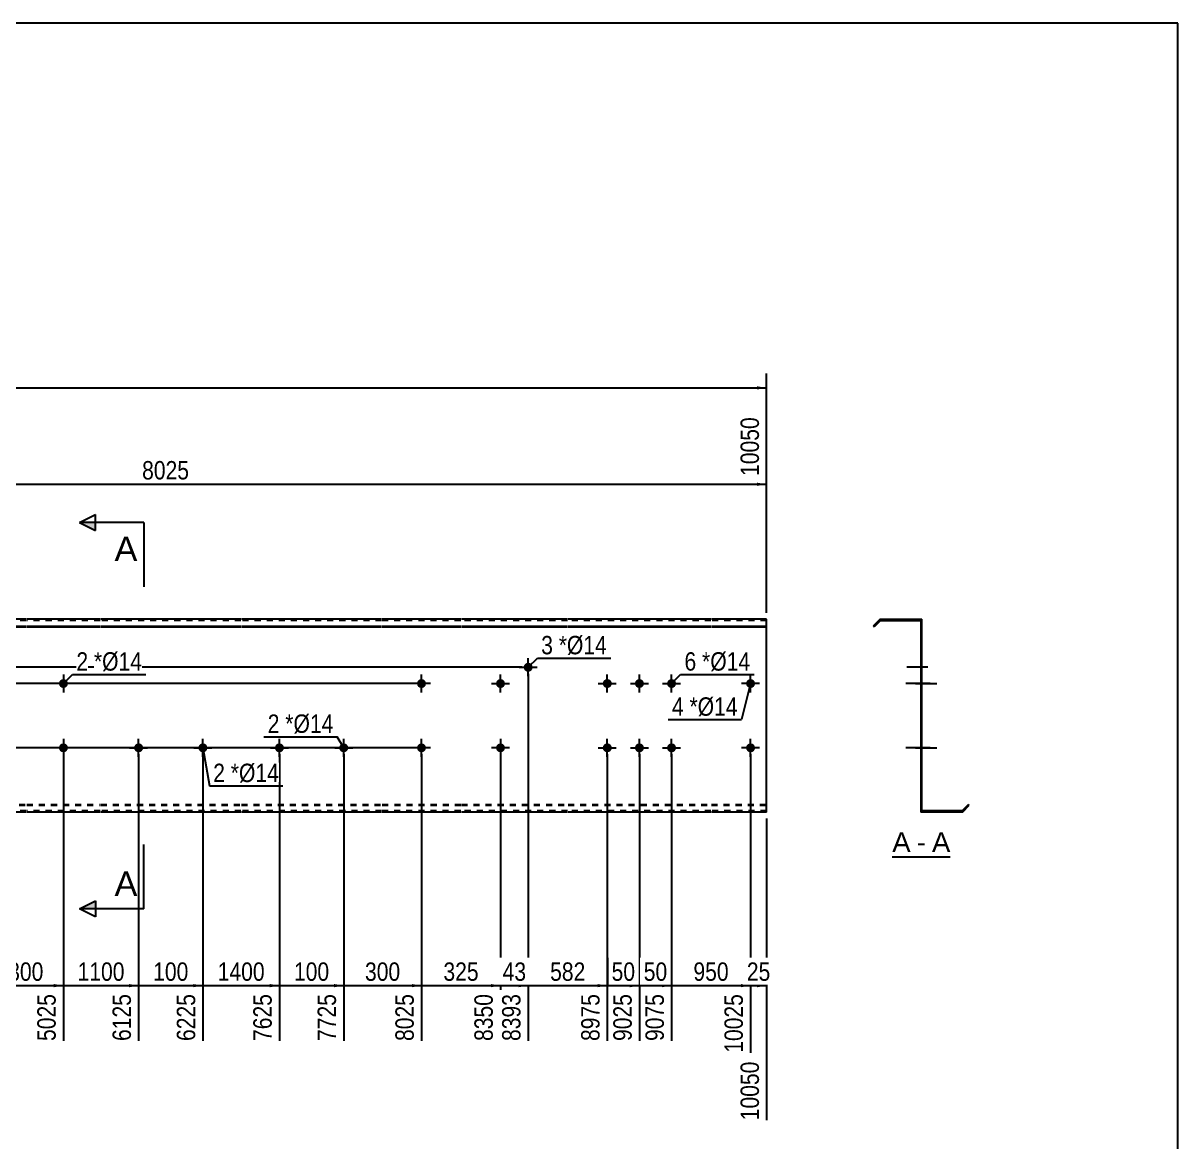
# Model space of a CAD drawing. Header units: millimetres. Extents: x -81 to 321, y -169 to 108.
# Drawn here: x 141.6 to 321.2, y -66.3 to 107.8 of the extents above; entities that cross this region are included whole.
import ezdxf

# ---------------------------------------------------------------- set-up
doc = ezdxf.new("R2010")
doc.units = ezdxf.units.MM
doc.linetypes.add('DXK_LINE_DOT1', pattern=[1.8814, 0.9407, -0.9407])
doc.styles.add('Arial', font='ARIAL.TTF', dxfattribs={"height": 0.2})
doc.styles.add('Arial Narrow', font='ARIALN.TTF', dxfattribs={"height": 0.2})

# ---------------------------------------------------------------- blocks, each defined once
blk = doc.blocks.new('Unknown-629083151-2129')
at = {"color": 5, "linetype": 'Continuous'}
for p, q in [((321.25, 107.75), (-78.75, 107.75)), ((321.25, -169.25), (321.25, 107.75))]:
    blk.add_line(p, q, dxfattribs=at)
blk = doc.blocks.new('Unknown-629083151-12 - 1246')
at = {"color": 7, "linetype": 'Continuous'}
blk.add_line((276.82, -21.95), (285.85, -21.95), dxfattribs=at)
at = {"color": 0, "linetype": 'Continuous'}
for points in [[(279.66, -21.2), (279.66, -18), (276.82, -18), (276.82, -21.2)], [(282.04, -21.2), (282.04, -18), (280.62, -18), (280.62, -21.2)], [(285.85, -21.2), (285.85, -18), (283, -18), (283, -21.2)]]:
    blk.add_wipeout(points, dxfattribs=at)
at = {"color": 96, "linetype": 'Continuous', "style": 'Arial'}
for s, p in [('A', (276.82, -21.2)), ('A', (283, -21.2)), ('-', (280.62, -21.2))]:
    blk.add_text(s, height=3.06, dxfattribs=at).set_placement(p)
blk = doc.blocks.new('Bolt-629083151-1223 - 1203')
at = {"linetype": 'Continuous'}
blk.add_hatch(color=3, dxfattribs=at).paths.add_polyline_path([(219.49, 7.53, -1), (220.89, 7.53, -1)])
at = {"color": 3, "linetype": 'Continuous'}
for p, q in [((218.79, 7.53), (221.59, 7.53)), ((220.19, 6.13), (220.19, 8.93))]:
    blk.add_line(p, q, dxfattribs=at)
blk = doc.blocks.new('Part-629083151-1218 - 1203')
at = {"color": 2, "linetype": 'Continuous'}
for p, q in [((142.09, 15), (120.29, 15)), ((153.59, 15), (142.19, 15)), ((175.49, 15), (153.69, 15)), ((197.39, 15), (175.59, 15)), ((209.69, 15), (197.49, 15)), ((226.29, 15), (209.79, 15)), ((248.59, 15), (226.39, 15)), ((257.28, 15), (248.69, 15)), ((257.28, 13.94), (257.28, 15)), ((120.29, 13.94), (142.09, 13.94)), ((120.29, 13.81), (142.09, 13.81)), ((142.19, 13.94), (153.59, 13.94)), ((142.19, 13.81), (153.59, 13.81)), ((153.69, 13.94), (175.49, 13.94)), ((153.69, 13.81), (175.49, 13.81)), ((175.59, 13.94), (197.39, 13.94)), ((175.59, 13.81), (197.39, 13.81)), ((197.49, 13.94), (209.69, 13.94)), ((197.49, 13.81), (209.69, 13.81)), ((209.79, 13.94), (226.29, 13.94)), ((209.79, 13.81), (226.29, 13.81)), ((226.39, 13.94), (248.59, 13.94)), ((226.39, 13.81), (248.59, 13.81)), ((248.69, 13.94), (257.28, 13.94)), ((248.69, 13.81), (257.28, 13.81)), ((257.28, -15), (257.28, 13.94)), ((142.09, -15), (120.29, -15)), ((153.59, -15), (142.19, -15)), ((175.49, -15), (153.69, -15)), ((197.39, -15), (175.59, -15)), ((209.69, -15), (197.49, -15)), ((226.29, -15), (209.79, -15)), ((248.59, -15), (226.39, -15)), ((257.28, -15), (248.69, -15))]:
    blk.add_line(p, q, dxfattribs=at)
at = {"color": 7, "linetype": 'DXK_LINE_DOT1'}
for p, q in [((142.09, 14.82), (120.29, 14.82)), ((153.59, 14.82), (142.19, 14.82)), ((175.49, 14.82), (153.69, 14.82)), ((197.39, 14.82), (175.59, 14.82)), ((209.69, 14.82), (197.49, 14.82)), ((226.29, 14.82), (209.79, 14.82)), ((248.59, 14.82), (226.39, 14.82)), ((257.28, 14.82), (248.69, 14.82)), ((120.29, -13.81), (142.09, -13.81)), ((120.29, -13.94), (142.09, -13.94)), ((142.19, -13.81), (153.59, -13.81)), ((142.19, -13.94), (153.59, -13.94)), ((153.69, -13.81), (175.49, -13.81)), ((153.69, -13.94), (175.49, -13.94)), ((175.59, -13.81), (197.39, -13.81)), ((175.59, -13.94), (197.39, -13.94)), ((197.49, -13.81), (209.69, -13.81)), ((197.49, -13.94), (209.69, -13.94)), ((209.79, -13.81), (226.29, -13.81)), ((209.79, -13.94), (226.29, -13.94)), ((226.39, -13.81), (248.59, -13.81)), ((226.39, -13.94), (248.59, -13.94)), ((248.69, -13.81), (257.28, -13.81)), ((248.69, -13.94), (257.28, -13.94)), ((142.09, -14.82), (120.29, -14.82)), ((153.59, -14.82), (142.19, -14.82)), ((175.49, -14.82), (153.69, -14.82)), ((197.39, -14.82), (175.59, -14.82)), ((209.69, -14.82), (197.49, -14.82)), ((226.29, -14.82), (209.79, -14.82)), ((248.59, -14.82), (226.39, -14.82)), ((257.28, -14.82), (248.69, -14.82))]:
    blk.add_line(p, q, dxfattribs=at)
blk = doc.blocks.new('Bolt-629083151-1224 - 1203')
at = {"linetype": 'Continuous'}
for points in [[(231.79, 5, -1), (233.19, 5, -1)], [(236.79, 5, -1), (238.19, 5, -1)], [(241.79, 5, -1), (243.19, 5, -1)], [(231.79, -5, -1), (233.19, -5, -1)], [(236.79, -5, -1), (238.19, -5, -1)], [(241.79, -5, -1), (243.19, -5, -1)]]:
    blk.add_hatch(color=3, dxfattribs=at).paths.add_polyline_path(points)
at = {"color": 3, "linetype": 'Continuous'}
for p, q in [((232.49, 3.6), (232.49, 6.4)), ((237.49, 3.6), (237.49, 6.4)), ((242.49, 3.6), (242.49, 6.4)), ((231.09, 5), (233.89, 5)), ((236.09, 5), (238.89, 5)), ((241.09, 5), (243.89, 5)), ((231.09, -5), (233.89, -5)), ((232.49, -6.4), (232.49, -3.6)), ((236.09, -5), (238.89, -5)), ((237.49, -6.4), (237.49, -3.6)), ((241.09, -5), (243.89, -5)), ((242.49, -6.4), (242.49, -3.6))]:
    blk.add_line(p, q, dxfattribs=at)
blk = doc.blocks.new('Bolt-629083151-1225 - 1203')
at = {"linetype": 'Continuous'}
blk.add_hatch(color=3, dxfattribs=at).paths.add_polyline_path([(216.58, -5, -1), (215.18, -5, -1)])
at = {"color": 3, "linetype": 'Continuous'}
for p, q in [((217.28, -5), (214.48, -5)), ((215.88, -3.6), (215.88, -6.4))]:
    blk.add_line(p, q, dxfattribs=at)
blk = doc.blocks.new('Bolt-629083151-1226 - 1203')
at = {"linetype": 'Continuous'}
for points in [[(148.59, 5, -1), (147.19, 5, -1)], [(148.59, -5, -1), (147.19, -5, -1)]]:
    blk.add_hatch(color=3, dxfattribs=at).paths.add_polyline_path(points)
at = {"color": 3, "linetype": 'Continuous'}
for p, q in [((147.89, 6.4), (147.89, 3.6)), ((149.29, 5), (146.49, 5)), ((149.29, -5), (146.49, -5)), ((147.89, -3.6), (147.89, -6.4))]:
    blk.add_line(p, q, dxfattribs=at)
blk = doc.blocks.new('Bolt-629083151-1227 - 1203')
at = {"linetype": 'Continuous'}
blk.add_hatch(color=3, dxfattribs=at).paths.add_polyline_path([(215.18, 5, -1), (216.58, 5, -1)])
at = {"color": 3, "linetype": 'Continuous'}
for p, q in [((215.88, 3.6), (215.88, 6.4)), ((214.48, 5), (217.28, 5))]:
    blk.add_line(p, q, dxfattribs=at)
blk = doc.blocks.new('Bolt-629083151-1229 - 1203')
at = {"linetype": 'Continuous'}
for points in [[(181.49, -4.3, -1), (181.49, -5.7, -1)], [(191.49, -4.3, -1), (191.49, -5.7, -1)]]:
    blk.add_hatch(color=3, dxfattribs=at).paths.add_polyline_path(points)
at = {"color": 3, "linetype": 'Continuous'}
for p, q in [((180.09, -5), (182.89, -5)), ((181.49, -6.4), (181.49, -3.6)), ((190.09, -5), (192.89, -5)), ((191.49, -6.4), (191.49, -3.6))]:
    blk.add_line(p, q, dxfattribs=at)
blk = doc.blocks.new('Bolt-629083151-1230 - 1203')
at = {"linetype": 'Continuous'}
for points in [[(159.59, -4.3, -1), (159.59, -5.7, -1)], [(169.59, -4.3, -1), (169.59, -5.7, -1)]]:
    blk.add_hatch(color=3, dxfattribs=at).paths.add_polyline_path(points)
at = {"color": 3, "linetype": 'Continuous'}
for p, q in [((158.19, -5), (160.99, -5)), ((159.59, -6.4), (159.59, -3.6)), ((168.19, -5), (170.99, -5)), ((169.59, -6.4), (169.59, -3.6))]:
    blk.add_line(p, q, dxfattribs=at)
blk = doc.blocks.new('Bolt-629083151-1233 - 1203')
at = {"linetype": 'Continuous'}
for points in [[(202.89, 5, -1), (204.29, 5, -1)], [(254.08, 5, -1), (255.48, 5, -1)]]:
    blk.add_hatch(color=3, dxfattribs=at).paths.add_polyline_path(points)
at = {"color": 3, "linetype": 'Continuous'}
for p, q in [((203.59, 3.6), (203.59, 6.4)), ((254.78, 3.6), (254.78, 6.4)), ((204.99, 5), (202.19, 5)), ((256.18, 5), (253.38, 5))]:
    blk.add_line(p, q, dxfattribs=at)
blk = doc.blocks.new('Bolt-629083151-1234 - 1203')
at = {"linetype": 'Continuous'}
for points in [[(202.89, -5, -1), (204.29, -5, -1)], [(254.08, -5, -1), (255.48, -5, -1)]]:
    blk.add_hatch(color=3, dxfattribs=at).paths.add_polyline_path(points)
at = {"color": 3, "linetype": 'Continuous'}
for p, q in [((204.99, -5), (202.19, -5)), ((203.59, -6.4), (203.59, -3.6)), ((256.18, -5), (253.38, -5)), ((254.78, -6.4), (254.78, -3.6))]:
    blk.add_line(p, q, dxfattribs=at)
blk = doc.blocks.new('Part-629083151-1248 - 1246')
at = {"color": 2, "linetype": 'Continuous'}
for p, q in [((274.92, 15), (273.86, 13.94)), ((275, 14.82), (273.99, 13.81)), ((274.92, 15), (281.42, 15)), ((275, 14.82), (281.24, 14.82)), ((281.24, 14.82), (281.24, -15)), ((281.42, -14.82), (281.42, 15)), ((273.86, 13.94), (273.99, 13.81)), ((287.67, -14.82), (288.67, -13.81)), ((287.74, -15), (288.8, -13.94)), ((288.8, -13.94), (288.67, -13.81)), ((287.74, -15), (281.24, -15)), ((287.67, -14.82), (281.42, -14.82))]:
    blk.add_line(p, q, dxfattribs=at)
blk = doc.blocks.new('Bolt-629083151-1264 - 1246')
at = {"linetype": 'Continuous'}
blk.add_hatch(color=3, dxfattribs=at).paths.add_polyline_path([(281.24, -4.3), (281.24, -5.7), (281.42, -5.7), (281.42, -4.3)])
blk.add_hatch(color=3, dxfattribs=at).paths.add_polyline_path([(281.24, -4.3), (281.24, -5.7), (281.42, -5.7), (281.42, -4.3)])
at = {"color": 3, "linetype": 'Continuous'}
for p, q in [((280.44, -5), (283.74, -5)), ((280.44, -5), (283.74, -5)), ((281.24, -4.3), (281.42, -4.3)), ((281.24, -4.3), (281.42, -4.3)), ((281.24, -5.7), (281.42, -5.7)), ((281.24, -5.7), (281.42, -5.7))]:
    blk.add_line(p, q, dxfattribs=at)
blk = doc.blocks.new('Bolt-629083151-1249 - 1246')
at = {"linetype": 'Continuous'}
blk.add_hatch(color=3, dxfattribs=at).paths.add_polyline_path([(281.24, 8.23), (281.24, 6.83), (281.42, 6.83), (281.42, 8.23)])
at = {"color": 3, "linetype": 'Continuous'}
for p, q in [((282.37, 7.53), (279.07, 7.53)), ((281.42, 8.23), (281.24, 8.23)), ((281.42, 6.83), (281.24, 6.83))]:
    blk.add_line(p, q, dxfattribs=at)
blk = doc.blocks.new('Bolt-629083151-1250 - 1246')
at = {"linetype": 'Continuous'}
blk.add_hatch(color=3, dxfattribs=at).paths.add_polyline_path([(281.24, 8.23), (281.24, 6.83), (281.42, 6.83), (281.42, 8.23)])
at = {"color": 3, "linetype": 'Continuous'}
for p, q in [((282.37, 7.53), (279.07, 7.53)), ((281.42, 8.23), (281.24, 8.23)), ((281.42, 6.83), (281.24, 6.83))]:
    blk.add_line(p, q, dxfattribs=at)
blk = doc.blocks.new('Bolt-629083151-1251 - 1246')
at = {"linetype": 'Continuous'}
for points in [[(281.24, 5.7), (281.24, 4.3), (281.42, 4.3), (281.42, 5.7)], [(281.24, 5.7), (281.24, 4.3), (281.42, 4.3), (281.42, 5.7)], [(281.24, 5.7), (281.24, 4.3), (281.42, 4.3), (281.42, 5.7)], [(281.24, -4.3), (281.24, -5.7), (281.42, -5.7), (281.42, -4.3)], [(281.24, -4.3), (281.24, -5.7), (281.42, -5.7), (281.42, -4.3)], [(281.24, -4.3), (281.24, -5.7), (281.42, -5.7), (281.42, -4.3)]]:
    blk.add_hatch(color=3, dxfattribs=at).paths.add_polyline_path(points)
at = {"color": 3, "linetype": 'Continuous'}
for p, q in [((281.42, 5.7), (281.24, 5.7)), ((281.42, 5.7), (281.24, 5.7)), ((281.42, 5.7), (281.24, 5.7)), ((282.72, 5), (278.92, 5)), ((282.72, 5), (278.92, 5)), ((282.72, 5), (278.92, 5)), ((281.42, 4.3), (281.24, 4.3)), ((281.42, 4.3), (281.24, 4.3)), ((281.42, 4.3), (281.24, 4.3)), ((282.72, -5), (278.92, -5)), ((282.72, -5), (278.92, -5)), ((282.72, -5), (278.92, -5)), ((281.42, -4.3), (281.24, -4.3)), ((281.42, -4.3), (281.24, -4.3)), ((281.42, -4.3), (281.24, -4.3)), ((281.42, -5.7), (281.24, -5.7)), ((281.42, -5.7), (281.24, -5.7)), ((281.42, -5.7), (281.24, -5.7))]:
    blk.add_line(p, q, dxfattribs=at)
blk = doc.blocks.new('Bolt-629083151-1252 - 1246')
at = {"linetype": 'Continuous'}
blk.add_hatch(color=3, dxfattribs=at).paths.add_polyline_path([(281.42, -5.7), (281.42, -4.3), (281.24, -4.3), (281.24, -5.7)])
at = {"color": 3, "linetype": 'Continuous'}
for p, q in [((281.42, -4.3), (281.24, -4.3)), ((282.22, -5), (281.24, -5)), ((281.42, -5.7), (281.24, -5.7))]:
    blk.add_line(p, q, dxfattribs=at)
blk = doc.blocks.new('Bolt-629083151-1253 - 1246')
at = {"linetype": 'Continuous'}
blk.add_hatch(color=3, dxfattribs=at).paths.add_polyline_path([(281.24, 8.23), (281.24, 6.83), (281.42, 6.83), (281.42, 8.23)])
at = {"color": 3, "linetype": 'Continuous'}
for p, q in [((282.37, 7.53), (279.07, 7.53)), ((281.42, 8.23), (281.24, 8.23)), ((281.42, 6.83), (281.24, 6.83))]:
    blk.add_line(p, q, dxfattribs=at)
blk = doc.blocks.new('Bolt-629083151-1254 - 1246')
at = {"linetype": 'Continuous'}
for points in [[(281.24, 5.7), (281.24, 4.3), (281.42, 4.3), (281.42, 5.7)], [(281.24, 5.7), (281.24, 4.3), (281.42, 4.3), (281.42, 5.7)], [(281.24, 5.7), (281.24, 4.3), (281.42, 4.3), (281.42, 5.7)], [(281.24, -4.3), (281.24, -5.7), (281.42, -5.7), (281.42, -4.3)], [(281.24, -4.3), (281.24, -5.7), (281.42, -5.7), (281.42, -4.3)], [(281.24, -4.3), (281.24, -5.7), (281.42, -5.7), (281.42, -4.3)]]:
    blk.add_hatch(color=3, dxfattribs=at).paths.add_polyline_path(points)
at = {"color": 3, "linetype": 'Continuous'}
for p, q in [((281.42, 5.7), (281.24, 5.7)), ((281.42, 5.7), (281.24, 5.7)), ((281.42, 5.7), (281.24, 5.7)), ((282.72, 5), (278.92, 5)), ((282.72, 5), (278.92, 5)), ((282.72, 5), (278.92, 5)), ((281.42, 4.3), (281.24, 4.3)), ((281.42, 4.3), (281.24, 4.3)), ((281.42, 4.3), (281.24, 4.3)), ((282.72, -5), (278.92, -5)), ((282.72, -5), (278.92, -5)), ((282.72, -5), (278.92, -5)), ((281.42, -4.3), (281.24, -4.3)), ((281.42, -4.3), (281.24, -4.3)), ((281.42, -4.3), (281.24, -4.3)), ((281.42, -5.7), (281.24, -5.7)), ((281.42, -5.7), (281.24, -5.7)), ((281.42, -5.7), (281.24, -5.7))]:
    blk.add_line(p, q, dxfattribs=at)
blk = doc.blocks.new('Bolt-629083151-1255 - 1246')
at = {"linetype": 'Continuous'}
blk.add_hatch(color=3, dxfattribs=at).paths.add_polyline_path([(281.42, -5.7), (281.42, -4.3), (281.24, -4.3), (281.24, -5.7)])
at = {"color": 3, "linetype": 'Continuous'}
for p, q in [((281.42, -4.3), (281.24, -4.3)), ((282.22, -5), (281.24, -5)), ((281.42, -5.7), (281.24, -5.7))]:
    blk.add_line(p, q, dxfattribs=at)
blk = doc.blocks.new('Bolt-629083151-1256 - 1246')
at = {"linetype": 'Continuous'}
for points in [[(281.42, 4.3), (281.42, 5.7), (281.24, 5.7), (281.24, 4.3)], [(281.42, -5.7), (281.42, -4.3), (281.24, -4.3), (281.24, -5.7)]]:
    blk.add_hatch(color=3, dxfattribs=at).paths.add_polyline_path(points)
at = {"color": 3, "linetype": 'Continuous'}
for p, q in [((281.42, 5.7), (281.24, 5.7)), ((281.42, 5), (279.24, 5)), ((281.42, 4.3), (281.24, 4.3)), ((281.42, -5), (279.24, -5)), ((281.42, -4.3), (281.24, -4.3)), ((281.42, -5.7), (281.24, -5.7))]:
    blk.add_line(p, q, dxfattribs=at)
blk = doc.blocks.new('Bolt-629083151-1257 - 1246')
at = {"linetype": 'Continuous'}
blk.add_hatch(color=3, dxfattribs=at).paths.add_polyline_path([(281.24, 5.7), (281.24, 4.3), (281.42, 4.3), (281.42, 5.7)])
at = {"color": 3, "linetype": 'Continuous'}
for p, q in [((281.42, 5.7), (281.24, 5.7)), ((282.37, 5), (279.07, 5)), ((281.42, 4.3), (281.24, 4.3))]:
    blk.add_line(p, q, dxfattribs=at)
blk = doc.blocks.new('Bolt-629083151-1258 - 1246')
at = {"linetype": 'Continuous'}
blk.add_hatch(color=3, dxfattribs=at).paths.add_polyline_path([(281.24, 5.7), (281.24, 4.3), (281.42, 4.3), (281.42, 5.7)])
at = {"color": 3, "linetype": 'Continuous'}
for p, q in [((281.42, 5.7), (281.24, 5.7)), ((282.37, 5), (279.07, 5)), ((281.42, 4.3), (281.24, 4.3))]:
    blk.add_line(p, q, dxfattribs=at)
blk = doc.blocks.new('Bolt-629083151-1259 - 1246')
at = {"linetype": 'Continuous'}
blk.add_hatch(color=3, dxfattribs=at).paths.add_polyline_path([(281.42, -5.7), (281.42, -4.3), (281.24, -4.3), (281.24, -5.7)])
blk.add_hatch(color=3, dxfattribs=at).paths.add_polyline_path([(281.42, -5.7), (281.42, -4.3), (281.24, -4.3), (281.24, -5.7)])
at = {"color": 3, "linetype": 'Continuous'}
for p, q in [((280.49, -5), (283.24, -5)), ((280.49, -5), (283.24, -5)), ((281.24, -4.3), (281.42, -4.3)), ((281.24, -4.3), (281.42, -4.3)), ((281.24, -5.7), (281.42, -5.7)), ((281.24, -5.7), (281.42, -5.7))]:
    blk.add_line(p, q, dxfattribs=at)
blk = doc.blocks.new('Bolt-629083151-1260 - 1246')
at = {"linetype": 'Continuous'}
blk.add_hatch(color=3, dxfattribs=at).paths.add_polyline_path([(281.42, -5.7), (281.42, -4.3), (281.24, -4.3), (281.24, -5.7)])
blk.add_hatch(color=3, dxfattribs=at).paths.add_polyline_path([(281.42, -5.7), (281.42, -4.3), (281.24, -4.3), (281.24, -5.7)])
at = {"color": 3, "linetype": 'Continuous'}
for p, q in [((280.49, -5), (283.24, -5)), ((280.49, -5), (283.24, -5)), ((281.24, -4.3), (281.42, -4.3)), ((281.24, -4.3), (281.42, -4.3)), ((281.24, -5.7), (281.42, -5.7)), ((281.24, -5.7), (281.42, -5.7))]:
    blk.add_line(p, q, dxfattribs=at)
blk = doc.blocks.new('Bolt-629083151-1261 - 1246')
at = {"linetype": 'Continuous'}
blk.add_hatch(color=3, dxfattribs=at).paths.add_polyline_path([(281.42, -5.7), (281.42, -4.3), (281.24, -4.3), (281.24, -5.7)])
blk.add_hatch(color=3, dxfattribs=at).paths.add_polyline_path([(281.42, -5.7), (281.42, -4.3), (281.24, -4.3), (281.24, -5.7)])
at = {"color": 3, "linetype": 'Continuous'}
for p, q in [((280.49, -5), (283.24, -5)), ((280.49, -5), (283.24, -5)), ((281.24, -4.3), (281.42, -4.3)), ((281.24, -4.3), (281.42, -4.3)), ((281.24, -5.7), (281.42, -5.7)), ((281.24, -5.7), (281.42, -5.7))]:
    blk.add_line(p, q, dxfattribs=at)
blk = doc.blocks.new('Bolt-629083151-1262 - 1246')
at = {"linetype": 'Continuous'}
blk.add_hatch(color=3, dxfattribs=at).paths.add_polyline_path([(281.42, -5.7), (281.42, -4.3), (281.24, -4.3), (281.24, -5.7)])
blk.add_hatch(color=3, dxfattribs=at).paths.add_polyline_path([(281.42, -5.7), (281.42, -4.3), (281.24, -4.3), (281.24, -5.7)])
at = {"color": 3, "linetype": 'Continuous'}
for p, q in [((280.49, -5), (283.24, -5)), ((280.49, -5), (283.24, -5)), ((281.24, -4.3), (281.42, -4.3)), ((281.24, -4.3), (281.42, -4.3)), ((281.24, -5.7), (281.42, -5.7)), ((281.24, -5.7), (281.42, -5.7))]:
    blk.add_line(p, q, dxfattribs=at)
blk = doc.blocks.new('Bolt-629083151-1263 - 1246')
at = {"linetype": 'Continuous'}
blk.add_hatch(color=3, dxfattribs=at).paths.add_polyline_path([(281.24, 5.7), (281.24, 4.3), (281.42, 4.3), (281.42, 5.7)])
blk.add_hatch(color=3, dxfattribs=at).paths.add_polyline_path([(281.24, 5.7), (281.24, 4.3), (281.42, 4.3), (281.42, 5.7)])
at = {"color": 3, "linetype": 'Continuous'}
for p, q in [((281.24, 5.7), (281.42, 5.7)), ((281.24, 5.7), (281.42, 5.7)), ((280.44, 5), (283.74, 5)), ((280.44, 5), (283.74, 5)), ((281.24, 4.3), (281.42, 4.3)), ((281.24, 4.3), (281.42, 4.3))]:
    blk.add_line(p, q, dxfattribs=at)
blk = doc.blocks.new('Bolt-629083151-1265 - 1246')
at = {"linetype": 'Continuous'}
blk.add_hatch(color=3, dxfattribs=at).paths.add_polyline_path([(281.24, 5.7), (281.24, 4.3), (281.42, 4.3), (281.42, 5.7)])
at = {"color": 3, "linetype": 'Continuous'}
for p, q in [((281.42, 5.7), (281.24, 5.7)), ((282.37, 5), (279.07, 5)), ((281.42, 4.3), (281.24, 4.3))]:
    blk.add_line(p, q, dxfattribs=at)
blk = doc.blocks.new('Bolt-629083151-1266 - 1246')
at = {"linetype": 'Continuous'}
blk.add_hatch(color=3, dxfattribs=at).paths.add_polyline_path([(281.42, -5.7), (281.42, -4.3), (281.24, -4.3), (281.24, -5.7)])
at = {"color": 3, "linetype": 'Continuous'}
for p, q in [((281.42, -4.3), (281.24, -4.3)), ((282.22, -5), (281.24, -5)), ((281.42, -5.7), (281.24, -5.7))]:
    blk.add_line(p, q, dxfattribs=at)
blk = doc.blocks.new('Bolt-629083151-1267 - 1246')
at = {"linetype": 'Continuous'}
blk.add_hatch(color=3, dxfattribs=at).paths.add_polyline_path([(281.24, 5.7), (281.24, 4.3), (281.42, 4.3), (281.42, 5.7)])
blk.add_hatch(color=3, dxfattribs=at).paths.add_polyline_path([(281.24, 5.7), (281.24, 4.3), (281.42, 4.3), (281.42, 5.7)])
at = {"color": 3, "linetype": 'Continuous'}
for p, q in [((281.24, 5.7), (281.42, 5.7)), ((281.24, 5.7), (281.42, 5.7)), ((280.44, 5), (283.74, 5)), ((280.44, 5), (283.74, 5)), ((281.24, 4.3), (281.42, 4.3)), ((281.24, 4.3), (281.42, 4.3))]:
    blk.add_line(p, q, dxfattribs=at)
blk = doc.blocks.new('Bolt-629083151-1268 - 1246')
at = {"linetype": 'Continuous'}
blk.add_hatch(color=3, dxfattribs=at).paths.add_polyline_path([(281.24, -4.3), (281.24, -5.7), (281.42, -5.7), (281.42, -4.3)])
blk.add_hatch(color=3, dxfattribs=at).paths.add_polyline_path([(281.24, -4.3), (281.24, -5.7), (281.42, -5.7), (281.42, -4.3)])
at = {"color": 3, "linetype": 'Continuous'}
for p, q in [((280.44, -5), (283.74, -5)), ((280.44, -5), (283.74, -5)), ((281.24, -4.3), (281.42, -4.3)), ((281.24, -4.3), (281.42, -4.3)), ((281.24, -5.7), (281.42, -5.7)), ((281.24, -5.7), (281.42, -5.7))]:
    blk.add_line(p, q, dxfattribs=at)
blk = doc.blocks.new('Bolt-629083151-1269 - 1246')
at = {"linetype": 'Continuous'}
blk.add_hatch(color=3, dxfattribs=at).paths.add_polyline_path([(281.42, -5.7), (281.42, -4.3), (281.24, -4.3), (281.24, -5.7)])
blk.add_hatch(color=3, dxfattribs=at).paths.add_polyline_path([(281.42, -5.7), (281.42, -4.3), (281.24, -4.3), (281.24, -5.7)])
at = {"color": 3, "linetype": 'Continuous'}
for p, q in [((280.49, -5), (283.24, -5)), ((280.49, -5), (283.24, -5)), ((281.24, -4.3), (281.42, -4.3)), ((281.24, -4.3), (281.42, -4.3)), ((281.24, -5.7), (281.42, -5.7)), ((281.24, -5.7), (281.42, -5.7))]:
    blk.add_line(p, q, dxfattribs=at)
blk = doc.blocks.new('StraightDimension-629083151-1293 - 1203')
at = {"linetype": 'Continuous'}
blk.add_hatch(color=7, dxfattribs=at).paths.add_polyline_path([(235.99, -41.75), (237.49, -42), (235.99, -42.25)])
at = {"color": 7, "linetype": 'Continuous'}
for p, q in [((232.49, -6), (232.49, -50.61)), ((237.49, -6), (237.49, -50.61)), ((232.49, -42), (237.49, -42))]:
    blk.add_line(p, q, dxfattribs=at)
at = {"color": 0}
blk.add_wipeout([(237.42, -41.85), (237.42, -37.65), (232.56, -37.65), (232.56, -41.85)], dxfattribs=at)
at = {"color": 3, "style": 'Arial Narrow'}
blk.add_text('50', height=2.863, dxfattribs=at).set_placement((233.16, -41.25))
at = {"color": 0, "linetype": 'Continuous'}
blk.add_wipeout([(236.89, -42.7), (232.69, -42.7), (232.69, -51.21), (236.89, -51.21)], dxfattribs=at)
at = {"color": 3, "linetype": 'Continuous', "style": 'Arial Narrow'}
blk.add_text('9025', height=2.863, rotation=90.0002, dxfattribs=at).set_placement((236.29, -50.61))
blk = doc.blocks.new('StraightDimension-629083151-1297 - 1203')
at = {"linetype": 'Continuous'}
blk.add_hatch(color=7, dxfattribs=at).paths.add_polyline_path([(202.09, -41.75), (203.59, -42), (202.09, -42.25)])
at = {"color": 7, "linetype": 'Continuous'}
for p, q in [((191.49, -6), (191.49, -50.61)), ((203.59, -6), (203.59, -50.61)), ((191.49, -42), (203.59, -42))]:
    blk.add_line(p, q, dxfattribs=at)
at = {"color": 0}
blk.add_wipeout([(200.88, -41.85), (200.88, -37.65), (194.2, -37.65), (194.2, -41.85)], dxfattribs=at)
at = {"color": 3, "style": 'Arial Narrow'}
blk.add_text('300', height=2.863, dxfattribs=at).set_placement((194.8, -41.25))
at = {"color": 0, "linetype": 'Continuous'}
blk.add_wipeout([(202.99, -42.7), (198.79, -42.7), (198.79, -51.21), (202.99, -51.21)], dxfattribs=at)
at = {"color": 3, "linetype": 'Continuous', "style": 'Arial Narrow'}
blk.add_text('8025', height=2.863, rotation=90.0002, dxfattribs=at).set_placement((202.39, -50.61))
blk = doc.blocks.new('StraightDimension-629083151-1292 - 1203')
at = {"linetype": 'Continuous'}
blk.add_hatch(color=7, dxfattribs=at).paths.add_polyline_path([(240.99, -41.75), (242.49, -42), (240.99, -42.25)])
at = {"color": 7, "linetype": 'Continuous'}
for p, q in [((237.49, -6), (237.49, -50.61)), ((242.49, -6), (242.49, -50.61)), ((237.49, -42), (242.49, -42))]:
    blk.add_line(p, q, dxfattribs=at)
at = {"color": 0}
blk.add_wipeout([(242.42, -41.85), (242.42, -37.65), (237.56, -37.65), (237.56, -41.85)], dxfattribs=at)
at = {"color": 3, "style": 'Arial Narrow'}
blk.add_text('50', height=2.863, dxfattribs=at).set_placement((238.16, -41.25))
at = {"color": 0, "linetype": 'Continuous'}
blk.add_wipeout([(241.89, -42.7), (237.69, -42.7), (237.69, -51.21), (241.89, -51.21)], dxfattribs=at)
at = {"color": 3, "linetype": 'Continuous', "style": 'Arial Narrow'}
blk.add_text('9075', height=2.863, rotation=90.0002, dxfattribs=at).set_placement((241.29, -50.61))
blk = doc.blocks.new('StraightDimension-629083151-1291 - 1203')
at = {"linetype": 'Continuous'}
blk.add_hatch(color=7, dxfattribs=at).paths.add_polyline_path([(253.28, -41.75), (254.78, -42), (253.28, -42.25)])
at = {"color": 7, "linetype": 'Continuous'}
for p, q in [((242.49, -6), (242.49, -50.61)), ((254.78, -6), (254.78, -52.44)), ((242.49, -42), (254.78, -42))]:
    blk.add_line(p, q, dxfattribs=at)
at = {"color": 0}
blk.add_wipeout([(251.98, -41.85), (251.98, -37.65), (245.29, -37.65), (245.29, -41.85)], dxfattribs=at)
at = {"color": 3, "style": 'Arial Narrow'}
blk.add_text('950', height=2.863, dxfattribs=at).set_placement((245.89, -41.25))
at = {"color": 0, "linetype": 'Continuous'}
blk.add_wipeout([(254.18, -42.7), (249.98, -42.7), (249.98, -53.04), (254.18, -53.04)], dxfattribs=at)
at = {"color": 3, "linetype": 'Continuous', "style": 'Arial Narrow'}
blk.add_text('10025', height=2.863, rotation=90.0002, dxfattribs=at).set_placement((253.58, -52.44))
blk = doc.blocks.new('StraightDimension-629083151-1301 - 1203')
at = {"linetype": 'Continuous'}
blk.add_hatch(color=7, dxfattribs=at).paths.add_polyline_path([(158.09, -41.75), (159.59, -42), (158.09, -42.25)])
at = {"color": 7, "linetype": 'Continuous'}
for p, q in [((147.89, -6), (147.89, -50.61)), ((159.59, -6), (159.59, -50.61)), ((147.89, -42), (159.59, -42))]:
    blk.add_line(p, q, dxfattribs=at)
at = {"color": 0}
blk.add_wipeout([(158, -41.85), (158, -37.65), (149.49, -37.65), (149.49, -41.85)], dxfattribs=at)
at = {"color": 3, "style": 'Arial Narrow'}
blk.add_text('1100', height=2.863, dxfattribs=at).set_placement((150.09, -41.25))
at = {"color": 0, "linetype": 'Continuous'}
blk.add_wipeout([(158.99, -42.7), (154.79, -42.7), (154.79, -51.21), (158.99, -51.21)], dxfattribs=at)
at = {"color": 3, "linetype": 'Continuous', "style": 'Arial Narrow'}
blk.add_text('6125', height=2.863, rotation=90.0002, dxfattribs=at).set_placement((158.39, -50.61))
blk = doc.blocks.new('StraightDimension-629083151-1290 - 1203')
at = {"linetype": 'Continuous'}
blk.add_hatch(color=7, dxfattribs=at).paths.add_polyline_path([(255.78, -41.75), (257.28, -42), (255.78, -42.25)])
at = {"color": 7, "linetype": 'Continuous'}
for p, q in [((254.78, -6), (254.78, -52.44)), ((257.28, -16), (257.28, -62.94)), ((254.78, -42), (257.28, -42))]:
    blk.add_line(p, q, dxfattribs=at)
at = {"color": 0}
blk.add_wipeout([(258.46, -41.85), (258.46, -37.65), (253.6, -37.65), (253.6, -41.85)], dxfattribs=at)
at = {"color": 0, "linetype": 'Continuous'}
blk.add_wipeout([(256.68, -53.2), (252.48, -53.2), (252.48, -63.54), (256.68, -63.54)], dxfattribs=at)
at = {"color": 3, "style": 'Arial Narrow'}
blk.add_text('25', height=2.863, dxfattribs=at).set_placement((254.2, -41.25))
at = {"color": 3, "linetype": 'Continuous', "style": 'Arial Narrow'}
blk.add_text('10050', height=2.863, rotation=90.0002, dxfattribs=at).set_placement((256.08, -62.94))
blk = doc.blocks.new('StraightDimension-629083151-1300 - 1203')
at = {"linetype": 'Continuous'}
blk.add_hatch(color=7, dxfattribs=at).paths.add_polyline_path([(168.09, -41.75), (169.59, -42), (168.09, -42.25)])
at = {"color": 7, "linetype": 'Continuous'}
for p, q in [((159.59, -6), (159.59, -50.61)), ((169.59, -6), (169.59, -50.61)), ((159.59, -42), (169.59, -42))]:
    blk.add_line(p, q, dxfattribs=at)
at = {"color": 0}
blk.add_wipeout([(167.94, -41.85), (167.94, -37.65), (161.25, -37.65), (161.25, -41.85)], dxfattribs=at)
at = {"color": 3, "style": 'Arial Narrow'}
blk.add_text('100', height=2.863, dxfattribs=at).set_placement((161.85, -41.25))
at = {"color": 0, "linetype": 'Continuous'}
blk.add_wipeout([(168.99, -42.7), (164.79, -42.7), (164.79, -51.21), (168.99, -51.21)], dxfattribs=at)
at = {"color": 3, "linetype": 'Continuous', "style": 'Arial Narrow'}
blk.add_text('6225', height=2.863, rotation=90.0002, dxfattribs=at).set_placement((168.39, -50.61))
blk = doc.blocks.new('StraightDimension-629083151-1299 - 1203')
at = {"linetype": 'Continuous'}
blk.add_hatch(color=7, dxfattribs=at).paths.add_polyline_path([(179.99, -41.75), (181.49, -42), (179.99, -42.25)])
at = {"color": 7, "linetype": 'Continuous'}
for p, q in [((169.59, -6), (169.59, -50.61)), ((181.49, -6), (181.49, -50.61)), ((169.59, -42), (181.49, -42))]:
    blk.add_line(p, q, dxfattribs=at)
at = {"color": 0}
blk.add_wipeout([(179.8, -41.85), (179.8, -37.65), (171.29, -37.65), (171.29, -41.85)], dxfattribs=at)
at = {"color": 3, "style": 'Arial Narrow'}
blk.add_text('1400', height=2.863, dxfattribs=at).set_placement((171.89, -41.25))
at = {"color": 0, "linetype": 'Continuous'}
blk.add_wipeout([(180.89, -42.7), (176.69, -42.7), (176.69, -51.21), (180.89, -51.21)], dxfattribs=at)
at = {"color": 3, "linetype": 'Continuous', "style": 'Arial Narrow'}
blk.add_text('7625', height=2.863, rotation=90.0002, dxfattribs=at).set_placement((180.29, -50.61))
blk = doc.blocks.new('StraightDimension-629083151-1294 - 1203')
at = {"linetype": 'Continuous'}
blk.add_hatch(color=7, dxfattribs=at).paths.add_polyline_path([(230.99, -41.75), (232.49, -42), (230.99, -42.25)])
at = {"color": 7, "linetype": 'Continuous'}
for p, q in [((220.19, 6.53), (220.19, -50.61)), ((232.49, -6), (232.49, -50.61)), ((220.19, -42), (232.49, -42))]:
    blk.add_line(p, q, dxfattribs=at)
at = {"color": 0}
blk.add_wipeout([(229.68, -41.85), (229.68, -37.65), (223, -37.65), (223, -41.85)], dxfattribs=at)
at = {"color": 3, "style": 'Arial Narrow'}
blk.add_text('582', height=2.863, dxfattribs=at).set_placement((223.6, -41.25))
at = {"color": 0, "linetype": 'Continuous'}
blk.add_wipeout([(231.89, -42.7), (227.69, -42.7), (227.69, -51.21), (231.89, -51.21)], dxfattribs=at)
at = {"color": 3, "linetype": 'Continuous', "style": 'Arial Narrow'}
blk.add_text('8975', height=2.863, rotation=90.0002, dxfattribs=at).set_placement((231.29, -50.61))
blk = doc.blocks.new('StraightDimension-629083151-1373 - 1203')
at = {"linetype": 'Continuous'}
blk.add_hatch(color=7, dxfattribs=at).paths.add_polyline_path([(255.78, 36.25), (257.28, 36), (255.78, 35.75)])
at = {"color": 7, "linetype": 'Continuous'}
for p, q in [((257.28, 16), (257.28, 46.44)), ((70.3, 36), (257.28, 36))]:
    blk.add_line(p, q, dxfattribs=at)
at = {"color": 0, "linetype": 'Continuous'}
blk.add_wipeout([(256.68, 47.04), (252.48, 47.04), (252.48, 36.7), (256.68, 36.7)], dxfattribs=at)
at = {"color": 0}
blk.add_wipeout([(168.05, 36.15), (168.05, 40.35), (159.53, 40.35), (159.53, 36.15)], dxfattribs=at)
at = {"color": 3, "linetype": 'Continuous', "style": 'Arial Narrow'}
blk.add_text('10050', height=2.863, rotation=90.0002, dxfattribs=at).set_placement((256.08, 37.3))
at = {"color": 3, "style": 'Arial Narrow'}
blk.add_text('8025', height=2.863, dxfattribs=at).set_placement((160.13, 36.75))
blk = doc.blocks.new('StraightDimension-629083151-1298 - 1203')
at = {"linetype": 'Continuous'}
blk.add_hatch(color=7, dxfattribs=at).paths.add_polyline_path([(189.99, -41.75), (191.49, -42), (189.99, -42.25)])
at = {"color": 7, "linetype": 'Continuous'}
for p, q in [((181.49, -6), (181.49, -50.61)), ((191.49, -6), (191.49, -50.61)), ((181.49, -42), (191.49, -42))]:
    blk.add_line(p, q, dxfattribs=at)
at = {"color": 0}
blk.add_wipeout([(189.84, -41.85), (189.84, -37.65), (183.15, -37.65), (183.15, -41.85)], dxfattribs=at)
at = {"color": 3, "style": 'Arial Narrow'}
blk.add_text('100', height=2.863, dxfattribs=at).set_placement((183.75, -41.25))
at = {"color": 0, "linetype": 'Continuous'}
blk.add_wipeout([(190.89, -42.7), (186.69, -42.7), (186.69, -51.21), (190.89, -51.21)], dxfattribs=at)
at = {"color": 3, "linetype": 'Continuous', "style": 'Arial Narrow'}
blk.add_text('7725', height=2.863, rotation=90.0002, dxfattribs=at).set_placement((190.29, -50.61))
blk = doc.blocks.new('StraightDimension-629083151-1296 - 1203')
at = {"linetype": 'Continuous'}
blk.add_hatch(color=7, dxfattribs=at).paths.add_polyline_path([(214.38, -41.75), (215.88, -42), (214.38, -42.25)])
at = {"color": 7, "linetype": 'Continuous'}
for p, q in [((203.59, -6), (203.59, -50.61)), ((215.88, -6), (215.88, -50.61)), ((203.59, -42), (215.88, -42))]:
    blk.add_line(p, q, dxfattribs=at)
at = {"color": 0}
blk.add_wipeout([(213.08, -41.85), (213.08, -37.65), (206.4, -37.65), (206.4, -41.85)], dxfattribs=at)
at = {"color": 3, "style": 'Arial Narrow'}
blk.add_text('325', height=2.863, dxfattribs=at).set_placement((207, -41.25))
at = {"color": 0, "linetype": 'Continuous'}
blk.add_wipeout([(215.28, -42.7), (211.08, -42.7), (211.08, -51.21), (215.28, -51.21)], dxfattribs=at)
at = {"color": 3, "linetype": 'Continuous', "style": 'Arial Narrow'}
blk.add_text('8350', height=2.863, rotation=90.0002, dxfattribs=at).set_placement((214.68, -50.61))
blk = doc.blocks.new('StraightDimension-629083151-1302 - 1203')
at = {"linetype": 'Continuous'}
blk.add_hatch(color=7, dxfattribs=at).paths.add_polyline_path([(146.39, -41.75), (147.89, -42), (146.39, -42.25)])
at = {"color": 7, "linetype": 'Continuous'}
for p, q in [((136.19, -6), (136.19, -50.61)), ((147.89, -6), (147.89, -50.61)), ((136.19, -42), (147.89, -42))]:
    blk.add_line(p, q, dxfattribs=at)
at = {"color": 0}
blk.add_wipeout([(145.39, -41.85), (145.39, -37.65), (138.7, -37.65), (138.7, -41.85)], dxfattribs=at)
at = {"color": 3, "style": 'Arial Narrow'}
blk.add_text('300', height=2.863, dxfattribs=at).set_placement((139.3, -41.25))
at = {"color": 0, "linetype": 'Continuous'}
blk.add_wipeout([(147.29, -42.7), (143.09, -42.7), (143.09, -51.21), (147.29, -51.21)], dxfattribs=at)
at = {"color": 3, "linetype": 'Continuous', "style": 'Arial Narrow'}
blk.add_text('5025', height=2.863, rotation=90.0002, dxfattribs=at).set_placement((146.69, -50.61))
blk = doc.blocks.new('StraightDimension-629083151-1295 - 1203')
at = {"linetype": 'Continuous'}
blk.add_hatch(color=7, dxfattribs=at).paths.add_polyline_path([(218.69, -41.75), (220.19, -42), (218.69, -42.25)])
at = {"color": 7, "linetype": 'Continuous'}
for p, q in [((220.19, 6.53), (220.19, -50.61)), ((215.88, -6), (215.88, -50.61)), ((215.88, -42), (220.19, -42))]:
    blk.add_line(p, q, dxfattribs=at)
at = {"color": 0}
blk.add_wipeout([(220.47, -41.85), (220.47, -37.65), (215.61, -37.65), (215.61, -41.85)], dxfattribs=at)
at = {"color": 3, "style": 'Arial Narrow'}
blk.add_text('43', height=2.863, dxfattribs=at).set_placement((216.21, -41.25))
at = {"color": 0, "linetype": 'Continuous'}
blk.add_wipeout([(219.59, -42.7), (215.39, -42.7), (215.39, -51.21), (219.59, -51.21)], dxfattribs=at)
at = {"color": 3, "linetype": 'Continuous', "style": 'Arial Narrow'}
blk.add_text('8393', height=2.863, rotation=90.0002, dxfattribs=at).set_placement((218.99, -50.61))
blk = doc.blocks.new('StraightDimension-629083151-1421 - 1203')
at = {"color": 7, "linetype": 'Continuous'}
blk.add_line((219.19, 7.53), (-14.25, 7.53), dxfattribs=at)
blk = doc.blocks.new('StraightDimension-629083151-1422 - 1203')
at = {"color": 7, "linetype": 'Continuous'}
for p, q in [((219.19, 7.53), (-14.25, 7.53)), ((202.59, 5), (-14.25, 5))]:
    blk.add_line(p, q, dxfattribs=at)
blk = doc.blocks.new('StraightDimension-629083151-1423 - 1203')
at = {"color": 7, "linetype": 'Continuous'}
for p, q in [((202.59, 5), (-14.25, 5)), ((202.59, -5), (-14.25, -5))]:
    blk.add_line(p, q, dxfattribs=at)
blk = doc.blocks.new('StraightDimension-629083151-1424 - 1203')
at = {"color": 7, "linetype": 'Continuous'}
blk.add_line((202.59, -5), (-14.25, -5), dxfattribs=at)
blk = doc.blocks.new('StraightDimension-629083151-1459 - 1203')
at = {"linetype": 'Continuous'}
blk.add_hatch(color=7, dxfattribs=at).paths.add_polyline_path([(255.78, 51.25), (257.28, 51), (255.78, 50.75)])
at = {"color": 7, "linetype": 'Continuous'}
for p, q in [((257.28, 16), (257.28, 53.25)), ((0, 51), (257.28, 51))]:
    blk.add_line(p, q, dxfattribs=at)
blk = doc.blocks.new('Mark-629083151-1503 - 1203')
at = {"color": 0}
for points in [[(246.33, 7.01), (246.33, 10.01), (244.5, 10.01), (244.5, 7.01)], [(248.51, 7.01), (248.51, 10.01), (247.23, 10.01), (247.23, 7.01)]]:
    blk.add_wipeout(points, dxfattribs=at)
for points in [[(246.33, 7.01), (246.33, 10.01), (244.5, 10.01), (244.5, 7.01)], [(248.51, 7.01), (248.51, 10.01), (247.23, 10.01), (247.23, 7.01)]]:
    blk.add_wipeout(points, dxfattribs=at)
at = {"color": 7, "linetype": 'Continuous'}
blk.add_line((242.49, 5), (243.9, 6.41), dxfattribs=at)
at = {"color": 3, "style": 'Arial Narrow'}
blk.add_text('6', height=2.86, dxfattribs=at).set_placement((244.5, 7.01))
at = {"color": 0}
blk.add_wipeout([(254.72, 7.01), (254.72, 10.01), (248.51, 10.01), (248.51, 7.01)], dxfattribs=at)
blk.add_wipeout([(254.72, 7.01), (254.72, 10.01), (248.51, 10.01), (248.51, 7.01)], dxfattribs=at)
at = {"color": 7, "linetype": 'Continuous'}
blk.add_line((243.9, 6.41), (255.32, 6.41), dxfattribs=at)
at = {"color": 3, "style": 'Arial Narrow'}
for s, height, p in [('*', 2.86, (247.23, 7.01)), ('Ø14', 2.863, (248.51, 7.01))]:
    blk.add_text(s, height=height, dxfattribs=at).set_placement(p)
blk = doc.blocks.new('SectionMark-629083151-1288 - 1203')
at = {"linetype": 'Continuous'}
for points in [[(152.89, 30.05), (152.89, 28.8), (150.39, 30.05)], [(152.89, -28.8), (152.89, -30.05), (150.39, -30.05)]]:
    blk.add_hatch(color=30, dxfattribs=at).paths.add_polyline_path(points)
at = {"color": 30, "linetype": 'Continuous'}
for p, q in [((150.39, 30.05), (152.89, 31.3)), ((152.89, 28.8), (152.89, 31.3)), ((160.39, 30.05), (150.39, 30.05)), ((150.39, 30.05), (152.89, 28.8)), ((160.39, 30.05), (160.39, 20.05)), ((160.39, -30.05), (160.39, -20.05)), ((150.39, -30.05), (152.89, -28.8)), ((160.39, -30.05), (150.39, -30.05)), ((152.89, -31.3), (150.39, -30.05)), ((152.89, -28.8), (152.89, -31.3))]:
    blk.add_line(p, q, dxfattribs=at)
at = {"color": 0, "linetype": 'Continuous'}
for points in [[(159.39, 24.05), (159.39, 28.05), (155.84, 28.05), (155.84, 24.05)], [(159.39, -28.05), (159.39, -24.05), (155.84, -24.05), (155.84, -28.05)]]:
    blk.add_wipeout(points, dxfattribs=at)
at = {"color": 96, "linetype": 'Continuous', "style": 'Arial'}
for p in [(155.84, 24.05), (155.84, -28.05)]:
    blk.add_text('A', height=3.82, dxfattribs=at).set_placement(p)
blk = doc.blocks.new('Mark-629083151-1505 - 1203')
at = {"color": 0}
for points in [[(181.5, -2.67), (181.5, 0.33), (179.67, 0.33), (179.67, -2.67)], [(183.68, -2.67), (183.68, 0.33), (182.4, 0.33), (182.4, -2.67)]]:
    blk.add_wipeout(points, dxfattribs=at)
for points in [[(181.5, -2.67), (181.5, 0.33), (179.67, 0.33), (179.67, -2.67)], [(183.68, -2.67), (183.68, 0.33), (182.4, 0.33), (182.4, -2.67)]]:
    blk.add_wipeout(points, dxfattribs=at)
at = {"color": 3, "style": 'Arial Narrow'}
blk.add_text('2', height=2.86, dxfattribs=at).set_placement((179.67, -2.67))
at = {"color": 0}
blk.add_wipeout([(189.89, -2.67), (189.89, 0.33), (183.68, 0.33), (183.68, -2.67)], dxfattribs=at)
blk.add_wipeout([(189.89, -2.67), (189.89, 0.33), (183.68, 0.33), (183.68, -2.67)], dxfattribs=at)
at = {"color": 7, "linetype": 'Continuous'}
for p in [(179.07, -3.27), (191.49, -5)]:
    blk.add_line(p, (190.49, -3.27), dxfattribs=at)
at = {"color": 3, "style": 'Arial Narrow'}
for s, height, p in [('*', 2.86, (182.4, -2.67)), ('Ø14', 2.863, (183.68, -2.67))]:
    blk.add_text(s, height=height, dxfattribs=at).set_placement(p)
blk = doc.blocks.new('MarkSet-629083151-1488 - 1203')
at = {"color": 0}
for points in [[(224.04, 9.55), (224.04, 12.55), (222.21, 12.55), (222.21, 9.55)], [(226.21, 9.55), (226.21, 12.55), (224.94, 12.55), (224.94, 9.55)]]:
    blk.add_wipeout(points, dxfattribs=at)
for points in [[(224.04, 9.55), (224.04, 12.55), (222.21, 12.55), (222.21, 9.55)], [(226.21, 9.55), (226.21, 12.55), (224.94, 12.55), (224.94, 9.55)]]:
    blk.add_wipeout(points, dxfattribs=at)
at = {"color": 7, "linetype": 'Continuous'}
blk.add_line((220.19, 7.53), (221.61, 8.95), dxfattribs=at)
at = {"color": 3, "style": 'Arial Narrow'}
blk.add_text('3', height=2.86, dxfattribs=at).set_placement((222.21, 9.55))
at = {"color": 0}
blk.add_wipeout([(232.43, 9.55), (232.43, 12.55), (226.21, 12.55), (226.21, 9.55)], dxfattribs=at)
blk.add_wipeout([(232.43, 9.55), (232.43, 12.55), (226.21, 12.55), (226.21, 9.55)], dxfattribs=at)
at = {"color": 7, "linetype": 'Continuous'}
blk.add_line((221.61, 8.95), (233.03, 8.95), dxfattribs=at)
at = {"color": 3, "style": 'Arial Narrow'}
for s, height, p in [('*', 2.86, (224.94, 9.55)), ('Ø14', 2.863, (226.21, 9.55))]:
    blk.add_text(s, height=height, dxfattribs=at).set_placement(p)
blk = doc.blocks.new('MarkSet-629083151-1494 - 1203')
at = {"color": 0}
for points in [[(244.38, -0.01), (244.38, 2.99), (242.55, 2.99), (242.55, -0.01)], [(246.55, -0.01), (246.55, 2.99), (245.28, 2.99), (245.28, -0.01)]]:
    blk.add_wipeout(points, dxfattribs=at)
for points in [[(244.38, -0.01), (244.38, 2.99), (242.55, 2.99), (242.55, -0.01)], [(246.55, -0.01), (246.55, 2.99), (245.28, 2.99), (245.28, -0.01)]]:
    blk.add_wipeout(points, dxfattribs=at)
at = {"color": 3, "style": 'Arial Narrow'}
blk.add_text('4', height=2.86, dxfattribs=at).set_placement((242.55, -0.01))
at = {"color": 0}
blk.add_wipeout([(252.77, -0.01), (252.77, 2.99), (246.55, 2.99), (246.55, -0.01)], dxfattribs=at)
blk.add_wipeout([(252.77, -0.01), (252.77, 2.99), (246.55, 2.99), (246.55, -0.01)], dxfattribs=at)
at = {"color": 7, "linetype": 'Continuous'}
for p in [(254.78, 5), (241.95, -0.61)]:
    blk.add_line(p, (253.37, -0.61), dxfattribs=at)
at = {"color": 3, "style": 'Arial Narrow'}
for s, height, p in [('*', 2.86, (245.28, -0.01)), ('Ø14', 2.863, (246.55, -0.01))]:
    blk.add_text(s, height=height, dxfattribs=at).set_placement(p)
blk = doc.blocks.new('Mark-629083151-1504 - 1203')
at = {"color": 0}
for points in [[(151.74, 7.01), (151.74, 10.01), (149.91, 10.01), (149.91, 7.01)], [(153.91, 7.01), (153.91, 10.01), (152.64, 10.01), (152.64, 7.01)]]:
    blk.add_wipeout(points, dxfattribs=at)
for points in [[(151.74, 7.01), (151.74, 10.01), (149.91, 10.01), (149.91, 7.01)], [(153.91, 7.01), (153.91, 10.01), (152.64, 10.01), (152.64, 7.01)]]:
    blk.add_wipeout(points, dxfattribs=at)
at = {"color": 7, "linetype": 'Continuous'}
blk.add_line((147.89, 5), (149.31, 6.41), dxfattribs=at)
at = {"color": 3, "style": 'Arial Narrow'}
blk.add_text('2', height=2.86, dxfattribs=at).set_placement((149.91, 7.01))
at = {"color": 0}
blk.add_wipeout([(160.13, 7.01), (160.13, 10.01), (153.91, 10.01), (153.91, 7.01)], dxfattribs=at)
blk.add_wipeout([(160.13, 7.01), (160.13, 10.01), (153.91, 10.01), (153.91, 7.01)], dxfattribs=at)
at = {"color": 7, "linetype": 'Continuous'}
blk.add_line((149.31, 6.41), (160.73, 6.41), dxfattribs=at)
at = {"color": 3, "style": 'Arial Narrow'}
for s, height, p in [('*', 2.86, (152.64, 7.01)), ('Ø14', 2.863, (153.91, 7.01))]:
    blk.add_text(s, height=height, dxfattribs=at).set_placement(p)
blk = doc.blocks.new('Mark-629083151-1506 - 1203')
at = {"color": 0}
for points in [[(173.02, -10.33), (173.02, -7.33), (171.19, -7.33), (171.19, -10.33)], [(175.2, -10.33), (175.2, -7.33), (173.92, -7.33), (173.92, -10.33)]]:
    blk.add_wipeout(points, dxfattribs=at)
for points in [[(173.02, -10.33), (173.02, -7.33), (171.19, -7.33), (171.19, -10.33)], [(175.2, -10.33), (175.2, -7.33), (173.92, -7.33), (173.92, -10.33)]]:
    blk.add_wipeout(points, dxfattribs=at)
at = {"color": 7, "linetype": 'Continuous'}
blk.add_line((169.59, -5), (170.59, -10.93), dxfattribs=at)
at = {"color": 3, "style": 'Arial Narrow'}
blk.add_text('2', height=2.86, dxfattribs=at).set_placement((171.19, -10.33))
at = {"color": 0}
blk.add_wipeout([(181.41, -10.33), (181.41, -7.33), (175.2, -7.33), (175.2, -10.33)], dxfattribs=at)
blk.add_wipeout([(181.41, -10.33), (181.41, -7.33), (175.2, -7.33), (175.2, -10.33)], dxfattribs=at)
at = {"color": 7, "linetype": 'Continuous'}
blk.add_line((170.59, -10.93), (182.01, -10.93), dxfattribs=at)
at = {"color": 3, "style": 'Arial Narrow'}
for s, height, p in [('*', 2.86, (173.92, -10.33)), ('Ø14', 2.863, (175.2, -10.33))]:
    blk.add_text(s, height=height, dxfattribs=at).set_placement(p)

msp = doc.modelspace()

# ---------------------------------------------------------------- block references
for name in ['Unknown-629083151-2129', 'Part-629083151-1218 - 1203', 'Part-629083151-1248 - 1246', 'Bolt-629083151-1223 - 1203', 'Bolt-629083151-1249 - 1246', 'Bolt-629083151-1250 - 1246', 'Bolt-629083151-1253 - 1246', 'Bolt-629083151-1226 - 1203', 'Bolt-629083151-1233 - 1203', 'Bolt-629083151-1227 - 1203', 'Bolt-629083151-1224 - 1203', 'Bolt-629083151-1251 - 1246', 'Bolt-629083151-1254 - 1246', 'Bolt-629083151-1257 - 1246', 'Bolt-629083151-1258 - 1246', 'Bolt-629083151-1265 - 1246', 'Bolt-629083151-1256 - 1246', 'Bolt-629083151-1263 - 1246', 'Bolt-629083151-1267 - 1246', 'Bolt-629083151-1230 - 1203', 'Bolt-629083151-1229 - 1203', 'Bolt-629083151-1234 - 1203', 'Bolt-629083151-1225 - 1203', 'Bolt-629083151-1264 - 1246', 'Bolt-629083151-1268 - 1246', 'Bolt-629083151-1259 - 1246', 'Bolt-629083151-1260 - 1246', 'Bolt-629083151-1261 - 1246', 'Bolt-629083151-1262 - 1246', 'Bolt-629083151-1269 - 1246', 'Bolt-629083151-1252 - 1246', 'Bolt-629083151-1255 - 1246', 'Bolt-629083151-1266 - 1246']:
    msp.add_blockref(name, (0, 0))

# ---------------------------------------------------------------- next in the draw order: block references
for name in ['StraightDimension-629083151-1301 - 1203', 'StraightDimension-629083151-1297 - 1203', 'StraightDimension-629083151-1293 - 1203', 'Unknown-629083151-12 - 1246']:
    msp.add_blockref(name, (0, 0))

# ---------------------------------------------------------------- next in the draw order: block references
for name in ['StraightDimension-629083151-1294 - 1203', 'StraightDimension-629083151-1302 - 1203', 'StraightDimension-629083151-1300 - 1203', 'StraightDimension-629083151-1296 - 1203', 'StraightDimension-629083151-1292 - 1203']:
    msp.add_blockref(name, (0, 0))

# ---------------------------------------------------------------- next in the draw order: block references
for name in ['StraightDimension-629083151-1373 - 1203', 'StraightDimension-629083151-1299 - 1203', 'StraightDimension-629083151-1291 - 1203']:
    msp.add_blockref(name, (0, 0))

# ---------------------------------------------------------------- next in the draw order: block references
for name in ['StraightDimension-629083151-1459 - 1203', 'StraightDimension-629083151-1421 - 1203', 'MarkSet-629083151-1488 - 1203', 'Mark-629083151-1503 - 1203', 'StraightDimension-629083151-1295 - 1203', 'StraightDimension-629083151-1298 - 1203', 'StraightDimension-629083151-1290 - 1203']:
    msp.add_blockref(name, (0, 0))

# ---------------------------------------------------------------- next in the draw order: block references
for name in ['StraightDimension-629083151-1422 - 1203', 'MarkSet-629083151-1494 - 1203']:
    msp.add_blockref(name, (0, 0))

# ---------------------------------------------------------------- next in the draw order: block references
msp.add_blockref('StraightDimension-629083151-1423 - 1203', (0, 0))

# ---------------------------------------------------------------- next in the draw order: block references
msp.add_blockref('StraightDimension-629083151-1424 - 1203', (0, 0))

# ---------------------------------------------------------------- next in the draw order: block references
for name in ['SectionMark-629083151-1288 - 1203', 'Mark-629083151-1505 - 1203']:
    msp.add_blockref(name, (0, 0))

# ---------------------------------------------------------------- next in the draw order: block references
for name in ['Mark-629083151-1504 - 1203', 'Mark-629083151-1506 - 1203']:
    msp.add_blockref(name, (0, 0))

doc.saveas('drawing.dxf')
